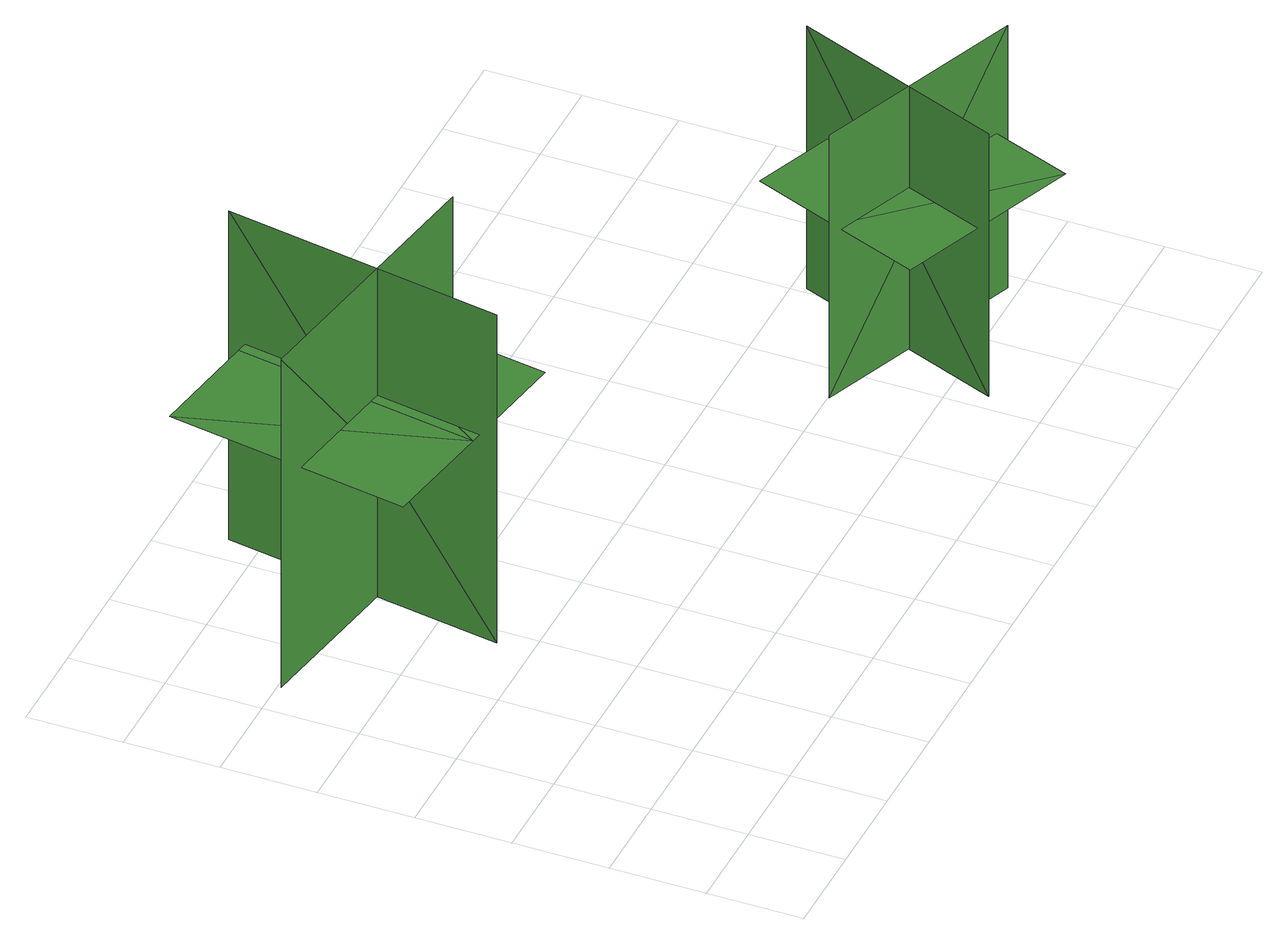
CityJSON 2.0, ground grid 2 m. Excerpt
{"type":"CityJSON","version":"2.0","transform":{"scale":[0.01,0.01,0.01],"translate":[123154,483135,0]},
"CityObjects":{
"tree1":{"type":"SolitaryVegetationObject","geometry":[{"type":"MultiSurface","lod":"1","boundaries":[[[0,1,2]],[[0,2,3]],[[4,5,6]],[[4,6,7]],[[8,9,10]],[[8,10,11]],[[8,12,13]],[[8,13,9]]]}]},
"tree2":{"type":"SolitaryVegetationObject","geometry":[{"type":"MultiSurface","lod":"1","boundaries":[[[14,15,16]],[[14,16,17]],[[18,19,20]],[[18,20,21]],[[22,23,24]],[[22,24,25]],[[22,26,27]],[[22,27,23]]]}]}
},
"vertices":[
[351,667,89],[449,1261,89],[449,1261,868],[351,667,868],[656,889,89],[656,889,868],[62,987,868],[62,987,89],[334,709,568],[419,1227,568],[178,1266,568],[93,749,568],[584,668,568],[669,1186,568],
[1316,397,78],[1765,223,78],[1765,223,701],[1316,397,701],[1440,122,78],[1440,122,701],[1614,571,701],[1614,571,78],[1352,403,462],[1743,252,462],[1814,434,462],[1423,586,462],[1279,215,462],[1671,63,462]
]}
